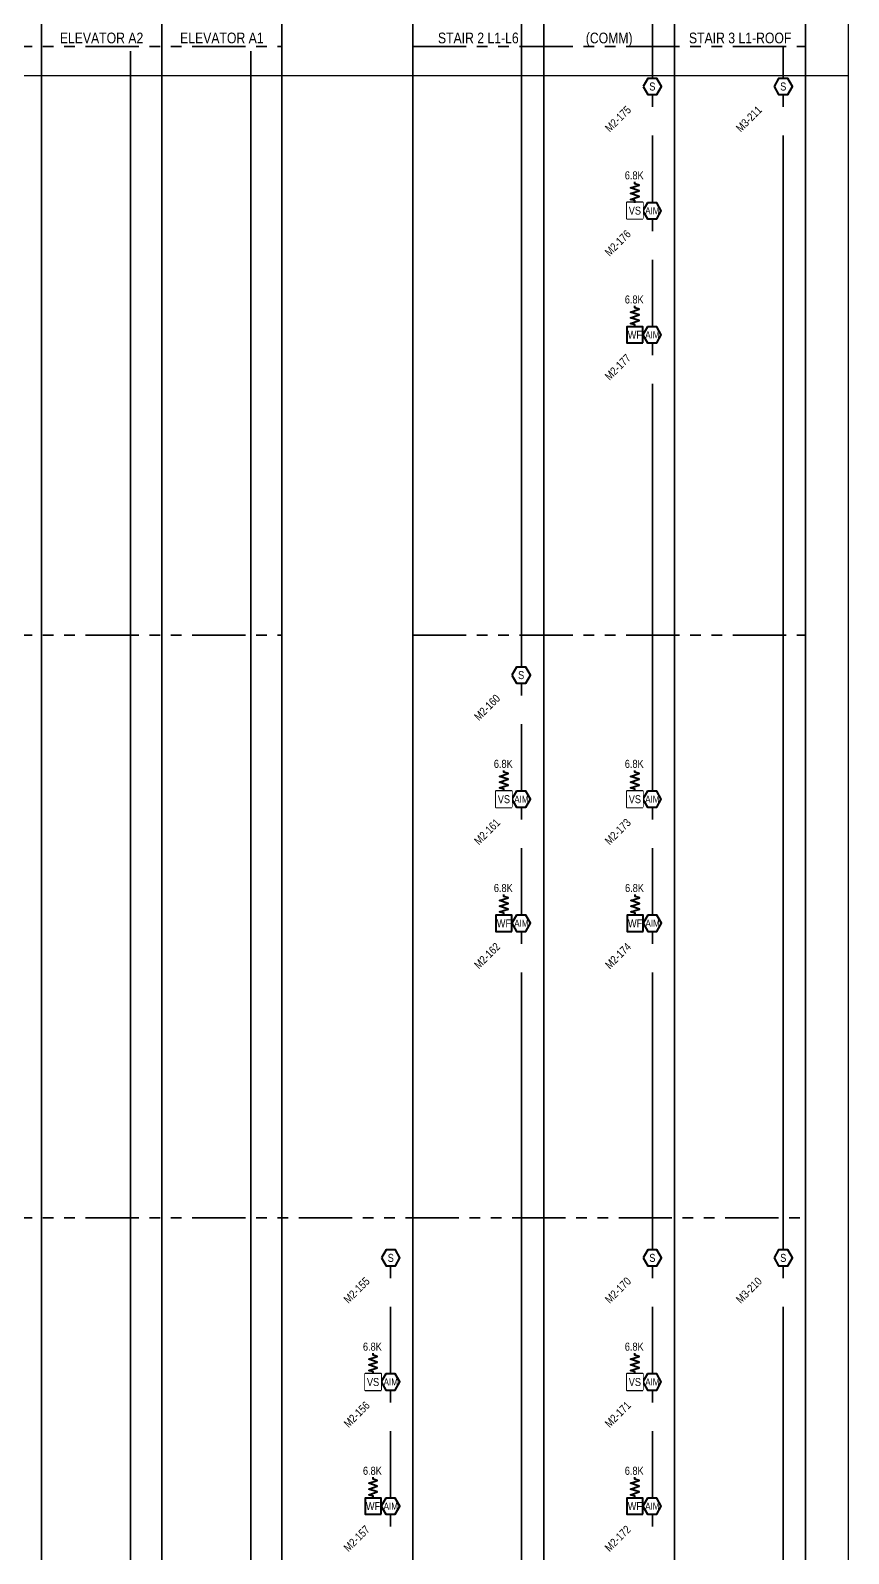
# Model space of a CAD drawing. Header units: inches. Extents: x 84 to 207, y -12 to 77.
# Drawn here: x 197.13 to 206.72, y 5.92 to 23.76 of the extents above; entities that cross this region are included whole.
import ezdxf
from ezdxf.enums import TextEntityAlignment as Align

# ---------------------------------------------------------------- set-up
doc = ezdxf.new("R2010")
doc.units = ezdxf.units.IN
doc.header["$MEASUREMENT"] = 0
doc.set_wipeout_variables(frame=1)
doc.linetypes.add('PHANTOM2', pattern=[1.25, 0.625, -0.125, 0.125, -0.125, 0.125, -0.125])
for name, color, linetype, lineweight in [('F-ALRM-DTCT', 23, 'Continuous', 40), ('F-ALRM-WIRE-DTCT', 151, 'Continuous', 35), ('F-ANNO-DTCT', 151, 'Continuous', 25), ('F-ANNO-DTCT-ADDR', 143, 'Continuous', 25), ('F-ANNO-DTCT-DESC', 150, 'Continuous', 25), ('F-ANNO-DTCT-NOTE', 140, 'Continuous', 25), ('F-ANNO-INDC-NOTE', 110, 'Continuous', 25), ('F-ANNO-POWR', 140, 'Continuous', 25), ('F-ANNO-WIPE', 7, 'Continuous', 0)]:
    doc.layers.add(name, color=color, linetype=linetype, lineweight=lineweight)
doc.styles.add('Body', font='', dxfattribs={"height": 0.09375})
doc.styles.get("Standard").update_dxf_attribs({"font": 'arial.ttf'})
doc.styles.get('Body').set_extended_font_data('Arial Narrow')

# ---------------------------------------------------------------- blocks, each defined once
blk = doc.blocks.new('*U83')
at = {"color": 0, "linetype": 'ByBlock', "lineweight": -2, "style": 'Body', "flags": 9}
blk.add_attdef('WIREDROP', (-0.037, -0.197), '', height=0.00937, dxfattribs=at)
at = {"layer": 'F-ANNO-DTCT-ADDR', "style": 'Body', "flags": 8}
blk.add_attdef('ADDRESS', text='', height=0.0938, rotation=45, dxfattribs=at).set_placement((-0.301, -0.218), align=Align.TOP_RIGHT)
at = {"layer": 'F-ANNO-DTCT-DESC', "lineweight": 30, "flags": 51}
blk.add_attdef('DESCRIPTION', text='', height=0.0938, rotation=45, dxfattribs=at).set_placement((-0.101, -0.218), align=Align.TOP_RIGHT)
at = {"layer": 'F-ANNO-POWR', "style": 'Body', "flags": 8}
blk.add_attdef('POWRTAG', text='', height=0.0938, dxfattribs=at).set_placement((-0.201, -0.218), align=Align.TOP_RIGHT)
at = {"linetype": 'ByBlock', "lineweight": -2, "ltscale": 0.5}
blk.add_wipeout([(-0.054, 0.094), (-0.108, 0), (-0.054, -0.094), (0.054, -0.094), (0.108, 0), (0.054, 0.094)], dxfattribs=at).dxf.layer = 'F-ANNO-WIPE'
at = {"color": 0, "linetype": 'ByBlock', "lineweight": -2, "ltscale": 0.5}
blk.add_lwpolyline([(-0.054, 0.094), (-0.108, 0), (-0.054, -0.094), (0.054, -0.094), (0.108, 0), (0.054, 0.094)], close=True, dxfattribs=at)
at = {"color": 0, "lineweight": -3, "style": 'Body'}
blk.add_text('AIM', height=0.082, dxfattribs=at).set_placement((0.003, 0), align=Align.MIDDLE_CENTER)
at = {"color": 0, "linetype": 'ByBlock', "lineweight": -2, "style": 'Body', "flags": 9}
for tag, p in [('DEVTYPE', (-0.037, -0.126)), ('POINTTYPE', (-0.037, -0.14)), ('ELEVATION', (-0.037, -0.154)), ('PID', (-0.037, -0.168)), ('PID_SECONDARY', (-0.037, -0.182))]:
    blk.add_attdef(tag, p, '', height=0.00937, dxfattribs=at)
at = {"layer": 'F-ANNO-DTCT', "style": 'Body', "flags": 8}
blk.add_attdef('WP', text='', height=0.0938, dxfattribs=at).set_placement((0.172, 0.075), align=Align.MIDDLE_CENTER)
at = {"layer": 'F-ANNO-DTCT-NOTE', "linetype": 'ByBlock', "lineweight": -2, "style": 'Body', "flags": 8}
blk.add_attdef('NOTE', text='', height=0.0938, dxfattribs=at).set_placement((-0.133, 0.098), align=Align.TOP_RIGHT)
at = {"layer": 'F-ANNO-DTCT-NOTE', "linetype": 'ByBlock', "lineweight": -2, "flags": 104}
blk.add_attdef('NOTES', text='', height=0.0938, dxfattribs=at).set_placement((-0.133, -0.005), align=Align.TOP_RIGHT)
blk = doc.blocks.new('*U113')
at = {"color": 0, "linetype": 'ByBlock', "lineweight": -2, "style": 'Body', "flags": 9}
blk.add_attdef('WIREDROP', (-0.037, -0.194), '', height=0.00937, dxfattribs=at)
at = {"layer": 'F-ANNO-DTCT-ADDR', "style": 'Body', "flags": 8}
blk.add_attdef('ADDRESS', text='', height=0.0938, rotation=45, dxfattribs=at).set_placement((-0.304, -0.218), align=Align.TOP_RIGHT)
at = {"layer": 'F-ANNO-DTCT-DESC', "linetype": 'ByBlock', "lineweight": -2, "flags": 51}
blk.add_attdef('DESCRIPTION', text='', height=0.0938, rotation=45, dxfattribs=at).set_placement((-0.103, -0.218), align=Align.TOP_RIGHT)
at = {"linetype": 'ByBlock', "lineweight": -2, "ltscale": 0.5}
blk.add_wipeout([(-0.108, 0), (-0.054, -0.094), (0.054, -0.094), (0.108, 0), (0.054, 0.094), (-0.054, 0.094)], dxfattribs=at).dxf.layer = 'F-ANNO-WIPE'
blk.add_lwpolyline([(-0.108, 0), (-0.054, -0.094), (0.054, -0.094), (0.108, 0), (0.054, 0.094), (-0.054, 0.094)], close=True, dxfattribs=at)
at = {"color": 0, "linetype": 'ByBlock', "lineweight": -2, "style": 'Body'}
blk.add_text('S', height=0.0938, dxfattribs=at).set_placement((0, 0), align=Align.MIDDLE_CENTER)
at = {"color": 0, "linetype": 'ByBlock', "lineweight": -2, "style": 'Body', "flags": 9}
for tag, p in [('DEVTYPE', (-0.037, -0.126)), ('POINTTYPE', (-0.037, -0.14)), ('ELEVATION', (-0.037, -0.154)), ('PID', (-0.037, -0.168)), ('PID_SECONDARY', (-0.037, -0.182))]:
    blk.add_attdef(tag, p, '', height=0.00937, dxfattribs=at)
at = {"layer": 'F-ANNO-DTCT', "style": 'Body', "flags": 8}
for tag, p in [('WP', (-0.177, 0.094)), ('WG', (0.164, 0.094))]:
    blk.add_attdef(tag, text='', height=0.0938, dxfattribs=at).set_placement(p, align=Align.MIDDLE_CENTER)
blk.add_attdef('SMOKE_SENSOR_TYPE', text='', height=0.0938, dxfattribs=at).set_placement((0.108, -0.094), align=Align.MIDDLE_LEFT)
at = {"layer": 'F-ANNO-DTCT-NOTE', "linetype": 'ByBlock', "lineweight": -2, "style": 'Body', "flags": 8}
blk.add_attdef('NOTE', text='', height=0.0938, dxfattribs=at).set_placement((-0.145, -0.017), align=Align.MIDDLE_CENTER)
at = {"layer": 'F-ANNO-DTCT-NOTE', "linetype": 'ByBlock', "lineweight": -2, "flags": 104}
blk.add_attdef('NOTES', text='', height=0.0938, dxfattribs=at).set_placement((-0.145, -0.122), align=Align.MIDDLE_RIGHT)
blk = doc.blocks.new('*U114')
at = {"color": 0, "linetype": 'ByBlock', "lineweight": -2, "style": 'Body', "flags": 9}
blk.add_attdef('WIREDROP', (-0.037, -0.197), '', height=0.00937, dxfattribs=at)
at = {"layer": 'F-ANNO-DTCT-ADDR', "style": 'Body', "flags": 8}
blk.add_attdef('ADDRESS', text='', height=0.0938, rotation=45, dxfattribs=at).set_placement((-0.304, -0.218), align=Align.TOP_RIGHT)
at = {"layer": 'F-ANNO-DTCT-DESC', "lineweight": 30, "flags": 51}
blk.add_attdef('DESCRIPTION', text='', height=0.0938, rotation=45, dxfattribs=at).set_placement((-0.103, -0.218), align=Align.TOP_RIGHT)
at = {"layer": 'F-ANNO-POWR', "style": 'Body', "flags": 8}
blk.add_attdef('POWRTAG', text='', height=0.0938, dxfattribs=at).set_placement((-0.201, -0.218), align=Align.TOP_RIGHT)
at = {"linetype": 'ByBlock', "lineweight": -2, "ltscale": 0.5}
blk.add_wipeout([(-0.054, 0.094), (-0.108, 0), (-0.054, -0.094), (0.054, -0.094), (0.108, 0), (0.054, 0.094)], dxfattribs=at).dxf.layer = 'F-ANNO-WIPE'
at = {"color": 0, "linetype": 'ByBlock', "lineweight": -2, "ltscale": 0.5}
blk.add_lwpolyline([(-0.054, 0.094), (-0.108, 0), (-0.054, -0.094), (0.054, -0.094), (0.108, 0), (0.054, 0.094)], close=True, dxfattribs=at)
at = {"color": 0, "lineweight": -3, "style": 'Body'}
blk.add_text('AIM', height=0.082, dxfattribs=at).set_placement((0.003, 0), align=Align.MIDDLE_CENTER)
at = {"color": 0, "linetype": 'ByBlock', "lineweight": -2, "style": 'Body', "flags": 9}
for tag, p in [('DEVTYPE', (-0.037, -0.126)), ('POINTTYPE', (-0.037, -0.14)), ('ELEVATION', (-0.037, -0.154)), ('PID', (-0.037, -0.168)), ('PID_SECONDARY', (-0.037, -0.182))]:
    blk.add_attdef(tag, p, '', height=0.00937, dxfattribs=at)
at = {"layer": 'F-ANNO-DTCT', "style": 'Body', "flags": 8}
blk.add_attdef('WP', text='', height=0.0938, dxfattribs=at).set_placement((0.172, 0.075), align=Align.MIDDLE_CENTER)
at = {"layer": 'F-ANNO-DTCT-NOTE', "linetype": 'ByBlock', "lineweight": -2, "style": 'Body', "flags": 8}
blk.add_attdef('NOTE', text='', height=0.0938, dxfattribs=at).set_placement((-0.133, 0.098), align=Align.TOP_RIGHT)
at = {"layer": 'F-ANNO-DTCT-NOTE', "linetype": 'ByBlock', "lineweight": -2, "flags": 104}
blk.add_attdef('NOTES', text='', height=0.0938, dxfattribs=at).set_placement((-0.133, -0.005), align=Align.TOP_RIGHT)
blk = doc.blocks.new('*U115')
at = {"color": 0, "linetype": 'ByBlock', "lineweight": -2, "style": 'Body', "flags": 9}
blk.add_attdef('WIREDROP', (-0.037, -0.194), '', height=0.00937, dxfattribs=at)
at = {"layer": 'F-ANNO-DTCT-ADDR', "style": 'Body', "flags": 8}
blk.add_attdef('ADDRESS', text='', height=0.0938, rotation=45, dxfattribs=at).set_placement((-0.307, -0.218), align=Align.TOP_RIGHT)
at = {"layer": 'F-ANNO-DTCT-DESC', "linetype": 'ByBlock', "lineweight": -2, "flags": 51}
blk.add_attdef('DESCRIPTION', text='', height=0.0938, rotation=45, dxfattribs=at).set_placement((-0.106, -0.218), align=Align.TOP_RIGHT)
at = {"linetype": 'ByBlock', "lineweight": -2, "ltscale": 0.5}
blk.add_wipeout([(-0.108, 0), (-0.054, -0.094), (0.054, -0.094), (0.108, 0), (0.054, 0.094), (-0.054, 0.094)], dxfattribs=at).dxf.layer = 'F-ANNO-WIPE'
blk.add_lwpolyline([(-0.108, 0), (-0.054, -0.094), (0.054, -0.094), (0.108, 0), (0.054, 0.094), (-0.054, 0.094)], close=True, dxfattribs=at)
at = {"color": 0, "linetype": 'ByBlock', "lineweight": -2, "style": 'Body'}
blk.add_text('S', height=0.0938, dxfattribs=at).set_placement((0, 0), align=Align.MIDDLE_CENTER)
at = {"color": 0, "linetype": 'ByBlock', "lineweight": -2, "style": 'Body', "flags": 9}
for tag, p in [('DEVTYPE', (-0.037, -0.126)), ('POINTTYPE', (-0.037, -0.14)), ('ELEVATION', (-0.037, -0.154)), ('PID', (-0.037, -0.168)), ('PID_SECONDARY', (-0.037, -0.182))]:
    blk.add_attdef(tag, p, '', height=0.00937, dxfattribs=at)
at = {"layer": 'F-ANNO-DTCT', "style": 'Body', "flags": 8}
for tag, p in [('WP', (-0.177, 0.094)), ('WG', (0.164, 0.094))]:
    blk.add_attdef(tag, text='', height=0.0938, dxfattribs=at).set_placement(p, align=Align.MIDDLE_CENTER)
blk.add_attdef('SMOKE_SENSOR_TYPE', text='', height=0.0938, dxfattribs=at).set_placement((0.108, -0.094), align=Align.MIDDLE_LEFT)
at = {"layer": 'F-ANNO-DTCT-NOTE', "linetype": 'ByBlock', "lineweight": -2, "style": 'Body', "flags": 8}
blk.add_attdef('NOTE', text='', height=0.0938, dxfattribs=at).set_placement((-0.145, -0.017), align=Align.MIDDLE_CENTER)
at = {"layer": 'F-ANNO-DTCT-NOTE', "linetype": 'ByBlock', "lineweight": -2, "flags": 104}
blk.add_attdef('NOTES', text='', height=0.0938, dxfattribs=at).set_placement((-0.145, -0.122), align=Align.MIDDLE_RIGHT)
blk = doc.blocks.new('*U116')
at = {"color": 0, "linetype": 'ByBlock', "lineweight": -2, "style": 'Body', "flags": 9}
blk.add_attdef('WIREDROP', (-0.037, -0.197), '', height=0.00937, dxfattribs=at)
at = {"layer": 'F-ANNO-DTCT-ADDR', "style": 'Body', "flags": 8}
blk.add_attdef('ADDRESS', text='', height=0.0938, rotation=45, dxfattribs=at).set_placement((-0.307, -0.218), align=Align.TOP_RIGHT)
at = {"layer": 'F-ANNO-DTCT-DESC', "lineweight": 30, "flags": 51}
blk.add_attdef('DESCRIPTION', text='', height=0.0938, rotation=45, dxfattribs=at).set_placement((-0.106, -0.218), align=Align.TOP_RIGHT)
at = {"layer": 'F-ANNO-POWR', "style": 'Body', "flags": 8}
blk.add_attdef('POWRTAG', text='', height=0.0938, dxfattribs=at).set_placement((-0.201, -0.218), align=Align.TOP_RIGHT)
at = {"linetype": 'ByBlock', "lineweight": -2, "ltscale": 0.5}
blk.add_wipeout([(-0.054, 0.094), (-0.108, 0), (-0.054, -0.094), (0.054, -0.094), (0.108, 0), (0.054, 0.094)], dxfattribs=at).dxf.layer = 'F-ANNO-WIPE'
at = {"color": 0, "linetype": 'ByBlock', "lineweight": -2, "ltscale": 0.5}
blk.add_lwpolyline([(-0.054, 0.094), (-0.108, 0), (-0.054, -0.094), (0.054, -0.094), (0.108, 0), (0.054, 0.094)], close=True, dxfattribs=at)
at = {"color": 0, "lineweight": -3, "style": 'Body'}
blk.add_text('AIM', height=0.082, dxfattribs=at).set_placement((0.003, 0), align=Align.MIDDLE_CENTER)
at = {"color": 0, "linetype": 'ByBlock', "lineweight": -2, "style": 'Body', "flags": 9}
for tag, p in [('DEVTYPE', (-0.037, -0.126)), ('POINTTYPE', (-0.037, -0.14)), ('ELEVATION', (-0.037, -0.154)), ('PID', (-0.037, -0.168)), ('PID_SECONDARY', (-0.037, -0.182))]:
    blk.add_attdef(tag, p, '', height=0.00937, dxfattribs=at)
at = {"layer": 'F-ANNO-DTCT', "style": 'Body', "flags": 8}
blk.add_attdef('WP', text='', height=0.0938, dxfattribs=at).set_placement((0.172, 0.075), align=Align.MIDDLE_CENTER)
at = {"layer": 'F-ANNO-DTCT-NOTE', "linetype": 'ByBlock', "lineweight": -2, "style": 'Body', "flags": 8}
blk.add_attdef('NOTE', text='', height=0.0938, dxfattribs=at).set_placement((-0.133, 0.098), align=Align.TOP_RIGHT)
at = {"layer": 'F-ANNO-DTCT-NOTE', "linetype": 'ByBlock', "lineweight": -2, "flags": 104}
blk.add_attdef('NOTES', text='', height=0.0938, dxfattribs=at).set_placement((-0.133, -0.005), align=Align.TOP_RIGHT)
blk = doc.blocks.new('*U12')
at = {"color": 0, "linetype": 'ByBlock', "lineweight": -2, "style": 'Body', "flags": 9}
blk.add_attdef('WIREDROP', (-0.037, -0.103), '', height=0.00937, dxfattribs=at)
at = {"layer": 'F-ANNO-DTCT-ADDR', "style": 'Body', "flags": 8}
blk.add_attdef('ADDRESS', text='', height=0.0938, dxfattribs=at).set_placement((0, -0.124), align=Align.TOP_RIGHT)
at = {"layer": 'F-ANNO-DTCT-DESC', "lineweight": 30, "flags": 104}
blk.add_attdef('DESCRIPTION', text='', height=0.0938, dxfattribs=at).set_placement((0.201, -0.124), align=Align.TOP_RIGHT)
at = {"layer": 'F-ANNO-DTCT-NOTE', "linetype": 'ByBlock', "lineweight": -2, "flags": 104}
blk.add_attdef('NOTES', text='', height=0.0938, dxfattribs=at).set_placement((-0.185, 0), align=Align.MIDDLE_RIGHT)
at = {"linetype": 'ByBlock', "lineweight": -2, "ltscale": 0.5}
blk.add_wipeout([(-0.094, 0.188), (0.094, 0.188), (0.094, 0), (-0.094, 0)], dxfattribs=at).dxf.layer = 'F-ANNO-WIPE'
blk.add_lwpolyline([(0.094, 0), (0.094, 0.188), (-0.094, 0.188), (-0.094, 0)], close=True, dxfattribs=at)
at = {"color": 0, "lineweight": -3, "style": 'Body'}
blk.add_text('WF', height=0.0938, dxfattribs=at).set_placement((0, 0.094), align=Align.MIDDLE_CENTER)
at = {"color": 0, "linetype": 'ByBlock', "lineweight": -2, "style": 'Body', "flags": 9}
for tag, p in [('DEVTYPE', (-0.037, -0.032)), ('POINTTYPE', (-0.037, -0.046)), ('ELEVATION', (-0.037, -0.06)), ('PID', (-0.037, -0.075)), ('PID_SECONDARY', (-0.037, -0.089))]:
    blk.add_attdef(tag, p, '', height=0.00937, dxfattribs=at)
at = {"layer": 'F-ANNO-DTCT-NOTE', "linetype": 'ByBlock', "lineweight": -2, "style": 'Body', "flags": 8}
blk.add_attdef('NOTE', text='', height=0.0938, dxfattribs=at).set_placement((-0.185, 0), align=Align.MIDDLE_CENTER)
blk = doc.blocks.new('*U111')
at = {"color": 0, "linetype": 'ByBlock', "lineweight": -2}
blk.add_lwpolyline([(0, 0), (0, 0.024), (-0.05, 0.039), (0.05, 0.072), (-0.05, 0.106), (0.05, 0.139), (-0.05, 0.173), (0.05, 0.206), (0, 0.221), (0, 0.244)], dxfattribs=at)
at = {"layer": 'F-ANNO-INDC-NOTE', "lineweight": -3, "style": 'Body'}
blk.add_text('6.8K', height=0.0938, dxfattribs=at).set_placement((0.103, 0.32), align=Align.MIDDLE_RIGHT)
blk.add_attdef('CIRCUIT', text='', height=0.0938, dxfattribs=at).set_placement((0, 0.316), align=Align.MIDDLE_RIGHT)
blk = doc.blocks.new('*U68')
at = {"linetype": 'ByBlock', "lineweight": -2, "ltscale": 0.5}
blk.add_lwpolyline([(0.094, 0), (0.094, 0.188), (-0.094, 0.188), (-0.094, 0)], close=True, dxfattribs=at)
at = {"color": 0, "linetype": 'ByBlock', "lineweight": -2, "style": 'Body', "flags": 9}
blk.add_attdef('WIREDROP', (-0.037, -0.103), '', height=0.00937, dxfattribs=at)
at = {"layer": 'F-ANNO-DTCT-ADDR', "style": 'Body', "flags": 8}
blk.add_attdef('ADDRESS', text='', height=0.0938, dxfattribs=at).set_placement((0, -0.124), align=Align.TOP_RIGHT)
at = {"layer": 'F-ANNO-DTCT-DESC', "lineweight": 30, "flags": 104}
blk.add_attdef('DESCRIPTION', text='', height=0.0938, dxfattribs=at).set_placement((0.201, -0.124), align=Align.TOP_RIGHT)
at = {"layer": 'F-ANNO-DTCT-NOTE', "linetype": 'ByBlock', "lineweight": -2, "flags": 104}
blk.add_attdef('NOTES', text='', height=0.0938, dxfattribs=at).set_placement((-0.185, 0), align=Align.MIDDLE_RIGHT)
at = {"linetype": 'ByBlock', "lineweight": -2, "ltscale": 0.5}
blk.add_wipeout([(-0.094, 0.188), (0.094, 0.188), (0.094, 0), (-0.094, 0)], dxfattribs=at).dxf.layer = 'F-ANNO-WIPE'
at = {"color": 0, "lineweight": -3, "style": 'Body'}
blk.add_text('VS', height=0.0938, dxfattribs=at).set_placement((0, 0.094), align=Align.MIDDLE_CENTER)
at = {"color": 0, "linetype": 'ByBlock', "lineweight": -2, "style": 'Body', "flags": 9}
for tag, p in [('DEVTYPE', (-0.037, -0.032)), ('POINTTYPE', (-0.037, -0.046)), ('ELEVATION', (-0.037, -0.06)), ('PID', (-0.037, -0.075)), ('PID_SECONDARY', (-0.037, -0.089))]:
    blk.add_attdef(tag, p, '', height=0.00937, dxfattribs=at)
at = {"layer": 'F-ANNO-DTCT-NOTE', "linetype": 'ByBlock', "lineweight": -2, "style": 'Body', "flags": 8}
blk.add_attdef('NOTE', text='', height=0.0938, dxfattribs=at).set_placement((-0.185, 0), align=Align.MIDDLE_CENTER)
blk = doc.blocks.new('*U110')
at = {"color": 0, "linetype": 'ByBlock', "lineweight": -2}
blk.add_lwpolyline([(0, 0), (0, 0.024), (-0.05, 0.039), (0.05, 0.072), (-0.05, 0.106), (0.05, 0.139), (-0.05, 0.173), (0.05, 0.206), (0, 0.221), (0, 0.244)], dxfattribs=at)
at = {"layer": 'F-ANNO-INDC-NOTE', "lineweight": -3, "style": 'Body'}
blk.add_text('6.8K', height=0.0938, dxfattribs=at).set_placement((0.103, 0.32), align=Align.MIDDLE_RIGHT)
blk.add_attdef('CIRCUIT', text='', height=0.0938, dxfattribs=at).set_placement((0, 0.316), align=Align.MIDDLE_RIGHT)

msp = doc.modelspace()

# ---------------------------------------------------------------- linework, layer by layer
at = {"layer": 'Defpoints', "color": 3}
msp.add_lwpolyline([(171.017, 23.233), (206.716, 23.233), (206.716, 50.474), (171.017, 50.474)], close=True, dxfattribs=at)
at = {"layer": 'Defpoints', "color": 1}
msp.add_lwpolyline([(171.017, -6.191), (206.716, -6.191), (206.716, 23.914), (171.017, 23.914)], close=True, dxfattribs=at)
at = {"layer": 'F-ALRM-WIRE-DTCT', "color": 251, "true_color": 0x636466}
for p, q in [((198.665, 49.793), (198.665, -1.317)), ((200.074, 49.793), (200.074, -5.851)), ((203.143, 49.793), (203.143, -1.317)), ((204.677, 49.793), (204.677, -1.317)), ((206.212, 49.793), (206.212, -1.317)), ((201.609, 45.072), (201.609, -5.851))]:
    msp.add_line(p, q, dxfattribs=at)
at = {"layer": 'F-ALRM-WIRE-DTCT', "color": 251, "linetype": 'PHANTOM2', "true_color": 0x636466}
for p, q in [((171.521, 23.573), (200.074, 23.573)), ((201.609, 23.573), (206.212, 23.573)), ((171.521, 16.679), (200.074, 16.679)), ((201.609, 16.679), (206.212, 16.679)), ((171.521, 9.852), (206.212, 9.852))]:
    msp.add_line(p, q, dxfattribs=at)
at = {"layer": 'F-ALRM-WIRE-DTCT'}
for p, q in [((198.299, -0.313), (198.299, 23.517)), ((199.708, -0.313), (199.708, 23.517))]:
    msp.add_line(p, q, dxfattribs=at)
at = {"layer": 'F-ALRM-WIRE-DTCT', "color": 251, "true_color": 0x636466}
msp.add_lwpolyline([(197.256, -1.317), (197.256, 49.793)], dxfattribs=at)
at = {"layer": 'F-ALRM-WIRE-DTCT'}
for points in [[(202.881, 29.424), (202.881, 15.971)], [(204.416, 26.515), (204.416, 22.866)], [(205.95, 23.576), (205.95, 22.866)], [(204.416, 22.529), (204.416, 21.412)], [(205.95, 22.529), (205.95, 9.144)], [(204.416, 21.075), (204.416, 19.957)], [(204.416, 19.621), (204.416, 14.517)], [(202.881, 15.635), (202.881, 14.517)], [(202.881, 14.181), (202.881, 13.063)], [(204.416, 14.181), (204.416, 13.063)], [(204.416, 12.726), (204.416, 9.144)], [(201.347, 9.383), (201.347, 9.144)], [(201.347, 8.808), (201.347, 7.69)], [(204.416, 8.808), (204.416, 7.69)], [(201.347, 7.354), (201.347, 6.236)], [(204.416, 7.354), (204.416, 6.236)]]:
    msp.add_lwpolyline(points, dxfattribs=at)

# ---------------------------------------------------------------- texts
at = {"style": 'Body'}
for s, height, p in [('ELEVATOR A2', 0.12493, (197.96, 23.611)), ('ELEVATOR A1', 0.12493, (199.37, 23.611)), ('STAIR 2 L1-L6', 0.12493, (202.376, 23.611)), ('(COMM)', 0.1249, (203.91, 23.611)), ('STAIR 3 L1-ROOF', 0.12493, (205.445, 23.611))]:
    msp.add_text(s, height=height, dxfattribs=at).set_placement(p, align=Align.CENTER)

# ---------------------------------------------------------------- next in the draw order: block references
at = {"layer": 'F-ALRM-DTCT'}
ref = msp.add_blockref('*U115', (204.416, 23.105), dxfattribs=at)
ref.add_attrib('ADDRESS', 'M2-175', dxfattribs={"layer": 'F-ANNO-DTCT-ADDR', "height": 0.0938, "rotation": 45, "style": 'Body'}).set_placement((204.109, 22.887), align=Align.TOP_RIGHT)
ref = msp.add_blockref('*U115', (205.95, 23.105), dxfattribs=at)
ref.add_attrib('ADDRESS', 'M3-211', dxfattribs={"layer": 'F-ANNO-DTCT-ADDR', "height": 0.0938, "rotation": 45, "style": 'Body'}).set_placement((205.643, 22.887), align=Align.TOP_RIGHT)
ref = msp.add_blockref('*U116', (204.413, 21.65), dxfattribs=at)
ref.add_attrib('ADDRESS', 'M2-176', dxfattribs={"layer": 'F-ANNO-DTCT-ADDR', "height": 0.0938, "rotation": 45, "style": 'Body'}).set_placement((204.106, 21.433), align=Align.TOP_RIGHT)
ref = msp.add_blockref('*U116', (204.413, 20.196), dxfattribs=at)
ref.add_attrib('ADDRESS', 'M2-177', dxfattribs={"layer": 'F-ANNO-DTCT-ADDR', "height": 0.0938, "rotation": 45, "style": 'Body'}).set_placement((204.106, 19.979), align=Align.TOP_RIGHT)
ref = msp.add_blockref('*U113', (202.878, 16.21), dxfattribs=at)
ref.add_attrib('ADDRESS', 'M2-160', dxfattribs={"layer": 'F-ANNO-DTCT-ADDR', "height": 0.0938, "rotation": 45, "style": 'Body'}).set_placement((202.574, 15.993), align=Align.TOP_RIGHT)
ref = msp.add_blockref('*U114', (202.878, 14.756), dxfattribs=at)
ref.add_attrib('ADDRESS', 'M2-161', dxfattribs={"layer": 'F-ANNO-DTCT-ADDR', "height": 0.0938, "rotation": 45, "style": 'Body'}).set_placement((202.574, 14.538), align=Align.TOP_RIGHT)
ref = msp.add_blockref('*U116', (204.413, 14.756), dxfattribs=at)
ref.add_attrib('ADDRESS', 'M2-173', dxfattribs={"layer": 'F-ANNO-DTCT-ADDR', "height": 0.0938, "rotation": 45, "style": 'Body'}).set_placement((204.106, 14.538), align=Align.TOP_RIGHT)
ref = msp.add_blockref('*U114', (202.878, 13.302), dxfattribs=at)
ref.add_attrib('ADDRESS', 'M2-162', dxfattribs={"layer": 'F-ANNO-DTCT-ADDR', "height": 0.0938, "rotation": 45, "style": 'Body'}).set_placement((202.574, 13.084), align=Align.TOP_RIGHT)
ref = msp.add_blockref('*U116', (204.416, 13.302), dxfattribs=at)
ref.add_attrib('ADDRESS', 'M2-174', dxfattribs={"layer": 'F-ANNO-DTCT-ADDR', "height": 0.0938, "rotation": 45, "style": 'Body'}).set_placement((204.109, 13.084), align=Align.TOP_RIGHT)
ref = msp.add_blockref('*U113', (201.35, 9.383), dxfattribs=at)
ref.add_attrib('ADDRESS', 'M2-155', dxfattribs={"layer": 'F-ANNO-DTCT-ADDR', "height": 0.0938, "rotation": 45, "style": 'Body'}).set_placement((201.046, 9.166), align=Align.TOP_RIGHT)
ref = msp.add_blockref('*U115', (204.416, 9.383), dxfattribs=at)
ref.add_attrib('ADDRESS', 'M2-170', dxfattribs={"layer": 'F-ANNO-DTCT-ADDR', "height": 0.0938, "rotation": 45, "style": 'Body'}).set_placement((204.109, 9.166), align=Align.TOP_RIGHT)
ref = msp.add_blockref('*U115', (205.95, 9.383), dxfattribs=at)
ref.add_attrib('ADDRESS', 'M3-210', dxfattribs={"layer": 'F-ANNO-DTCT-ADDR', "height": 0.0938, "rotation": 45, "style": 'Body'}).set_placement((205.643, 9.166), align=Align.TOP_RIGHT)
ref = msp.add_blockref('*U83', (201.347, 7.929), dxfattribs=at)
ref.add_attrib('ADDRESS', 'M2-156', dxfattribs={"layer": 'F-ANNO-DTCT-ADDR', "height": 0.0938, "rotation": 45, "style": 'Body'}).set_placement((201.046, 7.711), align=Align.TOP_RIGHT)
ref = msp.add_blockref('*U116', (204.413, 7.929), dxfattribs=at)
ref.add_attrib('ADDRESS', 'M2-171', dxfattribs={"layer": 'F-ANNO-DTCT-ADDR', "height": 0.0938, "rotation": 45, "style": 'Body'}).set_placement((204.106, 7.711), align=Align.TOP_RIGHT)
ref = msp.add_blockref('*U83', (201.347, 6.475), dxfattribs=at)
ref.add_attrib('ADDRESS', 'M2-157', dxfattribs={"layer": 'F-ANNO-DTCT-ADDR', "height": 0.0938, "rotation": 45, "style": 'Body'}).set_placement((201.046, 6.257), align=Align.TOP_RIGHT)
ref = msp.add_blockref('*U116', (204.413, 6.475), dxfattribs=at)
ref.add_attrib('ADDRESS', 'M2-172', dxfattribs={"layer": 'F-ANNO-DTCT-ADDR', "height": 0.0938, "rotation": 45, "style": 'Body'}).set_placement((204.106, 6.257), align=Align.TOP_RIGHT)

# ---------------------------------------------------------------- next in the draw order: linework, layer by layer
at = {"layer": 'F-ALRM-WIRE-DTCT'}
for points in [[(202.881, 12.726), (202.881, -0.075)], [(205.95, 8.808), (205.95, -0.075)]]:
    msp.add_lwpolyline(points, dxfattribs=at)

# ---------------------------------------------------------------- next in the draw order: block references
at = {"layer": 'F-ALRM-DTCT'}
for name, p in [('*U68', (204.211, 21.557)), ('*U12', (204.211, 20.102)), ('*U68', (202.676, 14.662)), ('*U68', (204.211, 14.662)), ('*U12', (202.676, 13.208)), ('*U12', (204.214, 13.208)), ('*U68', (201.142, 7.835)), ('*U68', (204.211, 7.835)), ('*U12', (201.142, 6.381)), ('*U12', (204.211, 6.381))]:
    msp.add_blockref(name, p, dxfattribs=at)

# ---------------------------------------------------------------- next in the draw order: block references
for name, p in [('*U110', (204.211, 21.744)), ('*U111', (204.211, 20.29)), ('*U110', (202.676, 14.85)), ('*U110', (204.211, 14.85)), ('*U111', (202.676, 13.396)), ('*U111', (204.214, 13.396)), ('*U110', (201.142, 8.023)), ('*U110', (204.211, 8.023)), ('*U111', (201.142, 6.569)), ('*U111', (204.211, 6.569))]:
    msp.add_blockref(name, p, dxfattribs=at)

doc.saveas('drawing.dxf')
